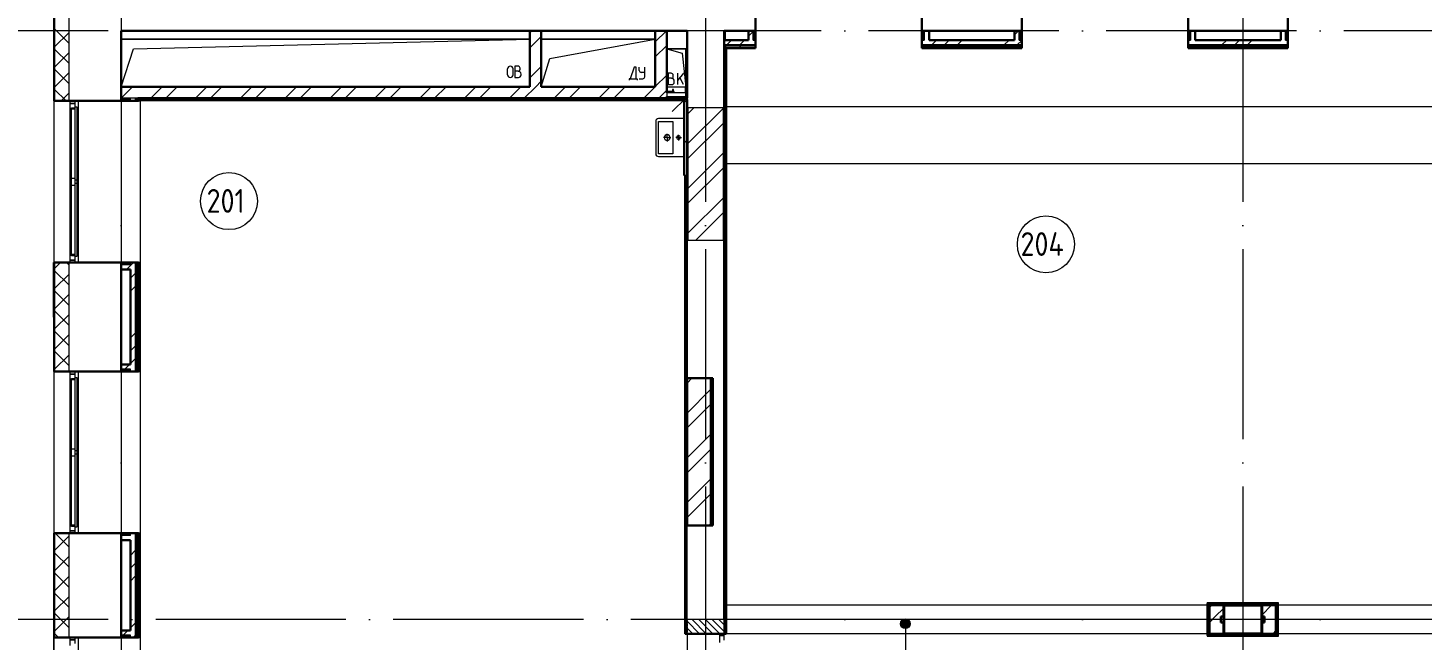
# Model space of a CAD drawing. Header units: millimetres. Extents: x -1073752 to 1436911, y -1379358 to 94781.
# Drawn here: x -924028 to -909360, y -1017973 to -1011525 of the extents above; entities that cross this region are included whole.
import ezdxf

# ---------------------------------------------------------------- set-up
doc = ezdxf.new("R2010")
doc.units = ezdxf.units.MM
for name, pattern in [('ADSK_Линия сетки', [25, 20, -2.5, 0, -2.5]), ('ADSK_Сверху', [450, 300, -150]), ('ADSK_Штриховая_ш2 п1_5', [4.5, 3, -1.5])]:
    doc.linetypes.add(name, pattern=pattern)
for name, color, linetype, lineweight in [('_ Окна', 7, 'Continuous', 9), ('Аннотация', 7, 'Continuous', 18), ('Двери', 252, 'Continuous', 9), ('Марки помещений', 7, 'Continuous', 20), ('Несущие колонны', 7, 'Continuous', 18), ('Оборудование', 7, 'Continuous', 18), ('Ограждение', 252, 'Continuous', 9), ('Окна', 7, 'Continuous', 9), ('Оси', 252, 'Continuous', 9), ('Перекрытие', 252, 'Continuous', 18), ('Стены внутренние', 7, 'Continuous', 18), ('Стены наружные', 7, 'Continuous', 18), ('Стены штриховка', 7, 'Continuous', 9), ('Узлы', 7, 'Continuous', 18)]:
    doc.layers.add(name, color=color, linetype=linetype, lineweight=lineweight)
doc.layers.add('Линии', color=7, linetype='Continuous', lineweight=9, true_color=0x00a600)
doc.styles.add('GOST Common_2', font='', dxfattribs={"width": 0.9, "height": 250})
doc.styles.get('GOST Common_2').set_extended_font_data('GOST type B')

# ---------------------------------------------------------------- blocks, each defined once
blk = doc.blocks.new('2 этаж')
at = {"layer": 'Аннотация', "lineweight": 9, "true_color": 0x636466}
h = blk.add_hatch(color=251, dxfattribs=at)
edge = h.paths.add_edge_path()
edge.add_arc((108927, -10083), 50, 0, 360)
at = {"layer": 'Двери', "lineweight": 18, "true_color": 0x636466}
h = blk.add_hatch(dxfattribs=at)
h.set_pattern_fill('FP_2', color=251, angle=-90, style=0, pattern_type=2)
h.set_pattern_definition([(315, (106826.006, -10814.253), (35.3553, 35.3553), [])])
h.paths.add_polyline_path([(106631, -11823), (106631, -11839), (107021, -11839), (107021, -11689), (106631, -11689)])
h.paths.add_polyline_path([(106631, -10189), (107021, -10189), (107021, -10039), (106631, -10039)])
at = {"color": 251, "lineweight": 18, "true_color": 0x636466}
for p, q in [((104976, -3929), (100676, -3929)), ((100808, -4029), (104976, -3929)), ((106296, -3929), (105096, -3929)), ((105186, -4133), (106296, -3929)), ((100676, -4429), (100808, -4029)), ((106416, -4029), (106580, -4074)), ((106616, -4029), (106416, -4029)), ((106580, -4074), (106616, -4429)), ((106616, -4429), (106616, -4029)), ((104743, -4303), (104743, -4241)), ((104800, -4303), (104800, -4241)), ((104850, -4212), (104820, -4212)), ((104820, -4212), (104820, -4332)), ((104874, -4245), (104874, -4235)), ((105096, -4429), (105186, -4133)), ((106074, -4224), (106031, -4344)), ((106094, -4224), (106074, -4224)), ((106094, -4344), (106094, -4224)), ((106128, -4258), (106128, -4224)), ((106185, -4324), (106185, -4224)), ((104854, -4265), (104820, -4265)), ((104820, -4332), (104857, -4332)), ((104884, -4305), (104884, -4295)), ((106021, -4344), (106021, -4359)), ((106031, -4344), (106021, -4344)), ((106031, -4344), (106094, -4344)), ((106094, -4344), (106104, -4344)), ((106104, -4344), (106104, -4359)), ((106128, -4344), (106165, -4344)), ((106185, -4278), (106148, -4278)), ((106462, -4287), (106432, -4287)), ((106432, -4287), (106432, -4407)), ((106466, -4340), (106432, -4340)), ((106486, -4320), (106486, -4310)), ((106496, -4380), (106496, -4370)), ((106592, -4287), (106532, -4358)), ((106532, -4407), (106532, -4287)), ((106592, -4407), (106556, -4330)), ((106432, -4407), (106469, -4407))]:
    blk.add_line(p, q, dxfattribs=at)
for centre, radius, start, end in [((104771, -4241), 28.7, 0, 180), ((104850, -4235), 23.3, 0, 90), ((104854, -4245), 20, 270, 0), ((104771, -4303), 28.7, 180, 0), ((104854, -4295), 30, 0, 90), ((104857, -4305), 26.7, 270, 0), ((106148, -4258), 20, 180, 270), ((106165, -4324), 20, 270, 0), ((106462, -4310), 23.3, 0, 90), ((106466, -4320), 20, 270, 0), ((106466, -4370), 30, 0, 90), ((106469, -4380), 26.7, 270, 0)]:
    blk.add_arc(centre, radius, start, end, dxfattribs=at)
at = {"layer": '_ Окна', "color": 251, "true_color": 0x636466}
for p, q in [((100136, -4579), (100136, -4604)), ((100136, -4604), (100194, -4604)), ((100194, -4604), (100194, -4579)), ((100194, -6254), (100136, -6254)), ((100136, -6254), (100136, -6279)), ((100194, -6279), (100194, -6254)), ((100136, -7429), (100136, -7454)), ((100136, -7454), (100194, -7454)), ((100194, -7454), (100194, -7429)), ((100194, -9104), (100136, -9104)), ((100136, -9104), (100136, -9129)), ((100194, -9129), (100194, -9104)), ((100136, -10229), (100136, -10254)), ((100136, -10254), (100194, -10254)), ((100194, -10254), (100194, -10229))]:
    blk.add_line(p, q, dxfattribs=at)
at = {"layer": '_ Окна', "color": 251, "lineweight": 18, "true_color": 0x636466}
for p, q in [((100194, -4604), (100136, -4604)), ((100136, -4604), (100136, -4664)), ((100136, -4664), (100153, -4668)), ((100153, -4650), (100194, -4650)), ((100153, -4662), (100153, -4650)), ((100194, -4642), (100194, -4604)), ((100153, -6190), (100136, -6195)), ((100136, -6195), (100136, -6254)), ((100136, -6254), (100194, -6254)), ((100153, -6208), (100153, -6196)), ((100194, -6208), (100153, -6208)), ((100194, -6254), (100194, -6216)), ((100194, -7454), (100136, -7454)), ((100136, -7454), (100136, -7514)), ((100194, -7492), (100194, -7454)), ((100136, -7514), (100153, -7518)), ((100153, -7500), (100194, -7500)), ((100153, -7512), (100153, -7500)), ((100153, -9040), (100136, -9045)), ((100136, -9045), (100136, -9104)), ((100153, -9058), (100153, -9046)), ((100194, -9058), (100153, -9058)), ((100194, -9104), (100194, -9066)), ((100136, -9104), (100194, -9104)), ((100194, -10254), (100136, -10254)), ((100136, -10254), (100136, -10314)), ((100194, -10292), (100194, -10254))]:
    blk.add_line(p, q, dxfattribs=at)
at = {"layer": 'Аннотация', "color": 251, "lineweight": 9, "true_color": 0x636466}
blk.add_line((108927, -10083), (108927, -10869), dxfattribs=at)
blk.add_circle((108927, -10083), 50, dxfattribs=at)
at = {"layer": 'Двери', "color": 251, "linetype": 'ADSK_Штриховая_ш2 п1_5', "true_color": 0x636466}
for p, q in [((106631, -10039), (106631, -10189)), ((107021, -10189), (107021, -10039)), ((106631, -10189), (107021, -10189))]:
    blk.add_line(p, q, dxfattribs=at)
at = {"layer": 'Двери', "color": 251, "true_color": 0x636466}
for p, q in [((107021, -10189), (106971, -10189)), ((106971, -10189), (106971, -10209)), ((106971, -10209), (107021, -10209)), ((107021, -10209), (106971, -10209)), ((106971, -10209), (106971, -10281)), ((107021, -10209), (107021, -10189)), ((107021, -10258), (107021, -10209))]:
    blk.add_line(p, q, dxfattribs=at)
at = {"layer": 'Линии', "color": 251, "linetype": 'ADSK_Сверху', "ltscale": 100, "true_color": 0x636466}
for p, q in [((117881, -9889), (107016, -9889)), ((117881, -10189), (107016, -10189))]:
    blk.add_line(p, q, dxfattribs=at)
at = {"layer": 'Марки помещений', "color": 251, "true_color": 0x636466}
for centre in [(101811, -5633), (110406, -6088)]:
    blk.add_circle(centre, 300, dxfattribs=at)
at = {"layer": 'Несущие колонны', "color": 251, "lineweight": 40, "true_color": 0x636466}
for p, q in [((112276, -10189), (112276, -9889)), ((112276, -9889), (112676, -9889)), ((112676, -9889), (112276, -9889)), ((112276, -9889), (112276, -10189)), ((112676, -9889), (112676, -10189)), ((112676, -10189), (112676, -9889)), ((112676, -10189), (112276, -10189)), ((112276, -10189), (112676, -10189))]:
    blk.add_line(p, q, dxfattribs=at)
at = {"layer": 'Оборудование', "color": 251, "true_color": 0x636466}
for p, q in [((106416, -4494), (106416, -4531)), ((106616, -4494), (106416, -4494)), ((106417, -4532), (106615, -4532)), ((106423, -4532), (106423, -4541)), ((106424, -4542), (106608, -4542)), ((106432, -4479), (106432, -4484)), ((106478, -4479), (106432, -4479)), ((106432, -4484), (106478, -4484)), ((106435, -4544), (106435, -4549)), ((106444, -4543), (106444, -4541)), ((106444, -4543), (106444, -4541)), ((106473, -4478), (106473, -4494)), ((106492, -4478), (106473, -4478)), ((106476, -4476), (106474, -4478)), ((106476, -4459), (106476, -4476)), ((106489, -4459), (106476, -4459)), ((106489, -4476), (106476, -4476)), ((106496, -4479), (106487, -4479)), ((106487, -4484), (106496, -4484)), ((106489, -4476), (106489, -4459)), ((106491, -4478), (106489, -4476)), ((106492, -4494), (106492, -4478)), ((106496, -4484), (106496, -4479)), ((106588, -4541), (106588, -4543)), ((106588, -4543), (106588, -4541)), ((106597, -4549), (106597, -4544)), ((106609, -4541), (106609, -4532)), ((106616, -4531), (106616, -4494)), ((106435, -4549), (106597, -4549)), ((106444, -4549), (106444, -4551)), ((106444, -4551), (106448, -4551)), ((106509, -4551), (106448, -4551)), ((106616, -4549), (106475, -4691)), ((106509, -4551), (106513, -4551)), ((106513, -4551), (106513, -4549))]:
    blk.add_line(p, q, dxfattribs=at)
for points, knots in [([(106416, -4531), (106416, -4531), (106416, -4531), (106416, -4531), (106416, -4531), (106416, -4531), (106417, -4531), (106417, -4532), (106417, -4532), (106417, -4532)], [0, 0, 0, 0, 0.166667, 0.333333, 0.458333, 0.583333, 0.708333, 0.833333, 1, 1, 1, 1]), ([(106423, -4541), (106423, -4541), (106423, -4542), (106423, -4542), (106423, -4542), (106423, -4542), (106423, -4542), (106424, -4542), (106424, -4542), (106424, -4542), (106424, -4542)], [0, 0, 0, 0, 0.166667, 0.333333, 0.458333, 0.583333, 0.666667, 0.75, 0.833333, 1, 1, 1, 1]), ([(106433, -4542), (106434, -4542), (106434, -4542), (106434, -4542), (106434, -4542), (106434, -4543), (106435, -4543), (106435, -4543), (106435, -4543), (106435, -4543), (106435, -4543), (106435, -4544), (106435, -4544)], [0, 0, 0, 0, 0.166667, 0.25, 0.333333, 0.416667, 0.5, 0.583333, 0.666667, 0.75, 0.833333, 1, 1, 1, 1]), ([(106597, -4544), (106597, -4544), (106597, -4543), (106597, -4543), (106597, -4543), (106597, -4543), (106597, -4543), (106598, -4543), (106598, -4542), (106598, -4542), (106598, -4542), (106598, -4542), (106599, -4542)], [-1, -1, -1, -1, -0.833333, -0.75, -0.666667, -0.583333, -0.5, -0.416667, -0.333333, -0.25, -0.166667, 0, 0, 0, 0]), ([(106608, -4542), (106608, -4542), (106608, -4542), (106608, -4542), (106609, -4542), (106609, -4542), (106609, -4542), (106609, -4542), (106609, -4542), (106609, -4541), (106609, -4541)], [-1, -1, -1, -1, -0.833333, -0.75, -0.666667, -0.583333, -0.458333, -0.333333, -0.166667, 0, 0, 0, 0]), ([(106615, -4532), (106615, -4532), (106615, -4532), (106615, -4531), (106616, -4531), (106616, -4531), (106616, -4531), (106616, -4531), (106616, -4531), (106616, -4531)], [-1, -1, -1, -1, -0.833333, -0.75, -0.583333, -0.458333, -0.333333, -0.166667, 0, 0, 0, 0])]:
    blk.add_open_spline(points, degree=3, knots=knots, dxfattribs=at)
at = {"layer": 'Ограждение', "color": 251, "true_color": 0x636466}
for p, q in [((107036, -3939), (107036, -3839)), ((100226, -4579), (100226, -6279)), ((100676, -4579), (100676, -6279)), ((100861, -4579), (100876, -4579)), ((100876, -4569), (100876, -12274)), ((100876, -4574), (106601, -4574)), ((100876, -4579), (100876, -6279)), ((114741, -4639), (107041, -4639)), ((114741, -5239), (107041, -5239)), ((107046, -10039), (107046, -5239)), ((106606, -5364), (106606, -10189)), ((100876, -6279), (100861, -6279)), ((100226, -7429), (100226, -9129)), ((100676, -7429), (100676, -9129)), ((100861, -7429), (100876, -7429)), ((100876, -7429), (100876, -9129)), ((100876, -9129), (100861, -9129)), ((112106, -9869), (112101, -9864)), ((112101, -9864), (112101, -10214)), ((112851, -9864), (112101, -9864)), ((112851, -9864), (112846, -9869)), ((112851, -10214), (112851, -9864)), ((107046, -10039), (107041, -10039)), ((107041, -10039), (107046, -10039)), ((107046, -10189), (107046, -10039)), ((100226, -10229), (100226, -11929)), ((100676, -10229), (100676, -11929)), ((100861, -10229), (100876, -10229)), ((100876, -10229), (100876, -11929)), ((106611, -10189), (106606, -10189)), ((107046, -10189), (107041, -10189)), ((112106, -10209), (112101, -10214)), ((112101, -10214), (112851, -10214)), ((112846, -10209), (112851, -10214))]:
    blk.add_line(p, q, dxfattribs=at)
at = {"layer": 'Окна', "color": 251, "true_color": 0x636466}
for p, q in [((100136, -4664), (100136, -6195)), ((100153, -5394), (100153, -4662)), ((100153, -4662), (100194, -4662)), ((100194, -5414), (100194, -4642)), ((100194, -4642), (100211, -4642)), ((100211, -4642), (100211, -5414)), ((100153, -5464), (100153, -5394)), ((100194, -5394), (100153, -5394)), ((100194, -5444), (100194, -5414)), ((100211, -5414), (100194, -5414)), ((100211, -5414), (100211, -5444)), ((100153, -6196), (100153, -5464)), ((100153, -5464), (100194, -5464)), ((100194, -6216), (100194, -5444)), ((100194, -5444), (100211, -5444)), ((100211, -5444), (100211, -6216)), ((100194, -6196), (100153, -6196)), ((100211, -6216), (100194, -6216)), ((100136, -7514), (100136, -9045)), ((100153, -8244), (100153, -7512)), ((100153, -7512), (100194, -7512)), ((100194, -8264), (100194, -7492)), ((100194, -7492), (100211, -7492)), ((100211, -7492), (100211, -8264)), ((100153, -8314), (100153, -8244)), ((100194, -8244), (100153, -8244)), ((100153, -9046), (100153, -8314)), ((100153, -8314), (100194, -8314)), ((100194, -8294), (100194, -8264)), ((100211, -8264), (100194, -8264)), ((100194, -9066), (100194, -8294)), ((100194, -8294), (100211, -8294)), ((100211, -8264), (100211, -8294)), ((100211, -8294), (100211, -9066)), ((100194, -9046), (100153, -9046)), ((100211, -9066), (100194, -9066))]:
    blk.add_line(p, q, dxfattribs=at)
at = {"layer": 'Оси', "color": 251, "linetype": 'ADSK_Линия сетки', "ltscale": 100, "true_color": 0x636466}
for p, q in [((100676, -1139), (100676, -32265)), ((106826, -1139), (106826, -32265)), ((112476, -1139), (112476, -32265)), ((170543, -3839), (93566, -3839)), ((170543, -10039), (93566, -10039))]:
    blk.add_line(p, q, dxfattribs=at)
at = {"layer": 'Перекрытие', "color": 251, "ltscale": 100, "true_color": 0x636466}
for p, q in [((100676, -3929), (104976, -3929)), ((105096, -3929), (106296, -3929)), ((106416, -4029), (106616, -4029)), ((106616, -4029), (106616, -4429)), ((112101, -10039), (107046, -10039)), ((114731, -10039), (112851, -10039))]:
    blk.add_line(p, q, dxfattribs=at)
at = {"layer": 'Стены внутренние', "color": 251, "lineweight": 30, "true_color": 0x636466}
for p, q in [((99974, -3137), (99974, -4579)), ((107351, -3839), (107351, -3289)), ((109101, -3289), (109101, -3839)), ((110151, -3839), (110151, -3289)), ((111901, -3289), (111901, -3839)), ((112951, -3839), (112951, -3289)), ((100676, -4429), (100676, -3839)), ((100676, -3839), (104976, -3839)), ((105096, -3839), (106296, -3839)), ((106416, -3839), (106631, -3839)), ((106631, -3839), (106631, -4429)), ((107021, -3839), (107276, -3839)), ((107021, -3939), (107021, -3839)), ((109176, -3839), (110076, -3839)), ((111976, -3839), (112876, -3839)), ((99974, -4579), (100676, -4579)), ((106631, -4649), (106636, -4649)), ((107016, -4649), (107021, -4649)), ((106636, -6049), (106631, -6049)), ((107021, -6049), (107016, -6049)), ((100676, -6279), (99974, -6279)), ((99974, -6279), (99974, -7429)), ((100676, -7354), (100676, -6354)), ((99974, -7429), (100676, -7429)), ((106631, -7499), (106901, -7499)), ((106901, -7499), (106901, -9049)), ((106901, -9049), (106631, -9049)), ((100676, -9129), (99974, -9129)), ((99974, -9129), (99974, -10229)), ((100676, -10154), (100676, -9204)), ((99974, -10229), (100676, -10229)), ((106631, -10189), (107021, -10189))]:
    blk.add_line(p, q, dxfattribs=at)
at = {"layer": 'Стены внутренние', "color": 251, "true_color": 0x636466}
for p, q in [((100126, -3289), (100126, -4579)), ((99974, -6279), (99974, -4579)), ((106631, -4549), (106631, -4564)), ((106636, -4649), (107016, -4649)), ((106631, -6049), (106631, -7499)), ((107016, -6049), (106636, -6049)), ((100126, -6279), (100126, -7429)), ((99974, -9129), (99974, -7429)), ((100126, -9129), (100126, -10229)), ((107021, -10189), (107021, -10039)), ((99974, -11929), (99974, -10229)), ((106631, -10189), (106631, -10669))]:
    blk.add_line(p, q, dxfattribs=at)
at = {"layer": 'Стены внутренние', "color": 251, "linetype": 'Continuous', "lineweight": 9, "true_color": 0x636466}
for p, q in [((100126, -3970), (99976, -3820)), ((99976, -4009), (100126, -3860)), ((99976, -3988), (99976, -3988)), ((100126, -4182), (99976, -4033)), ((99976, -4222), (100126, -4072)), ((99976, -4191), (99976, -4191)), ((100126, -4394), (99976, -4245)), ((99977, -4434), (100126, -4284)), ((99976, -4496), (99976, -4496)), ((100099, -4579), (99977, -4457)), ((100045, -4577), (100126, -4496)), ((99976, -4563), (99974, -4560)), ((99985, -4579), (99984, -4577)), ((99976, -6343), (100038, -6281)), ((100126, -6304), (100102, -6279)), ((100126, -6516), (99976, -6366)), ((99976, -6555), (100126, -6405)), ((99976, -6426), (99976, -6426)), ((100126, -6728), (99976, -6578)), ((99976, -6767), (100126, -6618)), ((99976, -6731), (99976, -6731)), ((100126, -6940), (99976, -6790)), ((99976, -6979), (100126, -6830)), ((100126, -7152), (99976, -7002)), ((99976, -7191), (100126, -7042)), ((100126, -7364), (99976, -7215)), ((99977, -7403), (100126, -7254)), ((99976, -7340), (99976, -7340)), ((99977, -7427), (99977, -7427)), ((99976, -9313), (100126, -9163)), ((100126, -9273), (99984, -9131)), ((100126, -9486), (99976, -9336)), ((99976, -9525), (100126, -9375)), ((100126, -9698), (99976, -9548)), ((99976, -9576), (99976, -9576)), ((99976, -9737), (100126, -9587)), ((100126, -9910), (99976, -9760)), ((99976, -9779), (99976, -9779)), ((99976, -9949), (100126, -9800)), ((100126, -10122), (99976, -9972)), ((99976, -10084), (99976, -10084)), ((99977, -10161), (100126, -10012)), ((100019, -10227), (99977, -10185)), ((100121, -10229), (100126, -10224))]:
    blk.add_line(p, q, dxfattribs=at)
at = {"layer": 'Стены наружные', "color": 251, "linetype": 'Continuous', "lineweight": 9, "true_color": 0x636466}
for p, q in [((104976, -3862), (104999, -3839)), ((104976, -4019), (105096, -3899)), ((106296, -3957), (106413, -3839)), ((107049, -3989), (107099, -3939)), ((107184, -3989), (107234, -3939)), ((107276, -3897), (107326, -3847)), ((107326, -3872), (107339, -3860)), ((107339, -3860), (107351, -3847)), ((109204, -3989), (109254, -3939)), ((109339, -3989), (109389, -3939)), ((109474, -3989), (109524, -3939)), ((109968, -3989), (110018, -3939)), ((110076, -3881), (110118, -3839)), ((110103, -3989), (110151, -3941)), ((111926, -3939), (111926, -3939)), ((112258, -3989), (112308, -3939)), ((112392, -3989), (112442, -3939)), ((112527, -3989), (112577, -3939)), ((106296, -4114), (106416, -3994)), ((107036, -4021), (107038, -4019)), ((107036, -4092), (107041, -4087)), ((107103, -4024), (107108, -4019)), ((107174, -4024), (107179, -4019)), ((107179, -4019), (107184, -4014)), ((107184, -4014), (107197, -4002)), ((107197, -4002), (107209, -3989)), ((107245, -4024), (107250, -4019)), ((107315, -4024), (107320, -4019)), ((109101, -4006), (109106, -4002)), ((109106, -4002), (109118, -3989)), ((109154, -4024), (109159, -4019)), ((109225, -4024), (109230, -4019)), ((109295, -4024), (109300, -4019)), ((109300, -4019), (109305, -4014)), ((109305, -4014), (109318, -4002)), ((109318, -4002), (109330, -3989)), ((109366, -4024), (109371, -4019)), ((109437, -4024), (109442, -4019)), ((109508, -4024), (109513, -4019)), ((109518, -4014), (109530, -4002)), ((109530, -4002), (109543, -3989)), ((109578, -4024), (109583, -4019)), ((109649, -4024), (109654, -4019)), ((109720, -4024), (109725, -4019)), ((109725, -4019), (109730, -4014)), ((109730, -4014), (109742, -4002)), ((109742, -4002), (109755, -3989)), ((109790, -4024), (109795, -4019)), ((109861, -4024), (109866, -4019)), ((109932, -4024), (109937, -4019)), ((109942, -4014), (109954, -4002)), ((109954, -4002), (109967, -3989)), ((110002, -4024), (110007, -4019)), ((110073, -4024), (110078, -4019)), ((110144, -4024), (110149, -4019)), ((110149, -4019), (110151, -4017)), ((111912, -4024), (111917, -4019)), ((111982, -4024), (111987, -4019)), ((112053, -4024), (112058, -4019)), ((112063, -4014), (112076, -4002)), ((112076, -4002), (112088, -3989)), ((112124, -4024), (112129, -4019)), ((112195, -4024), (112200, -4019)), ((112265, -4024), (112270, -4019)), ((112270, -4019), (112275, -4014)), ((112275, -4014), (112288, -4002)), ((112288, -4002), (112300, -3989)), ((112336, -4024), (112341, -4019)), ((112407, -4024), (112412, -4019)), ((112477, -4024), (112482, -4019)), ((112487, -4014), (112500, -4002)), ((112500, -4002), (112512, -3989)), ((112548, -4024), (112553, -4019)), ((112619, -4024), (112624, -4019)), ((112689, -4024), (112694, -4019)), ((112694, -4019), (112699, -4014)), ((112699, -4014), (112712, -4002)), ((112712, -4002), (112724, -3989)), ((112760, -4024), (112765, -4019)), ((112831, -4024), (112836, -4019)), ((112902, -4024), (112907, -4019)), ((112912, -4014), (112924, -4002)), ((112924, -4002), (112937, -3989)), ((104976, -4334), (105096, -4214)), ((107036, -4162), (107041, -4157)), ((107036, -4233), (107041, -4228)), ((105038, -4429), (105096, -4371)), ((106296, -4428), (106416, -4308)), ((107036, -4304), (107041, -4299)), ((107036, -4374), (107041, -4369)), ((100676, -4548), (100795, -4429)), ((100989, -4549), (101109, -4429)), ((101146, -4549), (101266, -4429)), ((101460, -4549), (101580, -4429)), ((101617, -4549), (101737, -4429)), ((101932, -4549), (102052, -4429)), ((102089, -4549), (102209, -4429)), ((102403, -4549), (102523, -4429)), ((102560, -4549), (102680, -4429)), ((102875, -4549), (102995, -4429)), ((103032, -4549), (103152, -4429)), ((103346, -4549), (103466, -4429)), ((103503, -4549), (103623, -4429)), ((103818, -4549), (103938, -4429)), ((103975, -4549), (104095, -4429)), ((104289, -4549), (104409, -4429)), ((104446, -4549), (104566, -4429)), ((104761, -4549), (104881, -4429)), ((104918, -4549), (105038, -4429)), ((105232, -4549), (105352, -4429)), ((105389, -4549), (105509, -4429)), ((105703, -4549), (105823, -4429)), ((105861, -4549), (105981, -4429)), ((106175, -4549), (106295, -4429)), ((106332, -4549), (106416, -4465)), ((107036, -4445), (107041, -4440)), ((107036, -4516), (107041, -4511)), ((100679, -4579), (100692, -4567)), ((100692, -4567), (100704, -4554)), ((100901, -4569), (100906, -4564)), ((100972, -4569), (100977, -4564)), ((101043, -4569), (101048, -4564)), ((101114, -4569), (101119, -4564)), ((101119, -4564), (101134, -4549)), ((101184, -4569), (101189, -4564)), ((101255, -4569), (101260, -4564)), ((101326, -4569), (101331, -4564)), ((101396, -4569), (101401, -4564)), ((101467, -4569), (101472, -4564)), ((101538, -4569), (101543, -4564)), ((101543, -4564), (101558, -4549)), ((101609, -4569), (101614, -4564)), ((101679, -4569), (101684, -4564)), ((101750, -4569), (101755, -4564)), ((101821, -4569), (101826, -4564)), ((101891, -4569), (101896, -4564)), ((101962, -4569), (101967, -4564)), ((101967, -4564), (101982, -4549)), ((102033, -4569), (102038, -4564)), ((102104, -4569), (102109, -4564)), ((102174, -4569), (102179, -4564)), ((102245, -4569), (102250, -4564)), ((102316, -4569), (102321, -4564)), ((102386, -4569), (102391, -4564)), ((102391, -4564), (102406, -4549)), ((102457, -4569), (102462, -4564)), ((102528, -4569), (102533, -4564)), ((102599, -4569), (102604, -4564)), ((102669, -4569), (102674, -4564)), ((102740, -4569), (102745, -4564)), ((102811, -4569), (102816, -4564)), ((102816, -4564), (102831, -4549)), ((102881, -4569), (102886, -4564)), ((102952, -4569), (102957, -4564)), ((103023, -4569), (103028, -4564)), ((103094, -4569), (103099, -4564)), ((103164, -4569), (103169, -4564)), ((103235, -4569), (103240, -4564)), ((103240, -4564), (103255, -4549)), ((103306, -4569), (103311, -4564)), ((103376, -4569), (103381, -4564)), ((103447, -4569), (103452, -4564)), ((103518, -4569), (103523, -4564)), ((103588, -4569), (103593, -4564)), ((103659, -4569), (103664, -4564)), ((103664, -4564), (103679, -4549)), ((103730, -4569), (103735, -4564)), ((103801, -4569), (103806, -4564)), ((103871, -4569), (103876, -4564)), ((103942, -4569), (103947, -4564)), ((104013, -4569), (104018, -4564)), ((104083, -4569), (104088, -4564)), ((104088, -4564), (104103, -4549)), ((104154, -4569), (104159, -4564)), ((104225, -4569), (104230, -4564)), ((104296, -4569), (104301, -4564)), ((104366, -4569), (104371, -4564)), ((104437, -4569), (104442, -4564)), ((104508, -4569), (104513, -4564)), ((104513, -4564), (104528, -4549)), ((104578, -4569), (104583, -4564)), ((104649, -4569), (104654, -4564)), ((104720, -4569), (104725, -4564)), ((104791, -4569), (104796, -4564)), ((104861, -4569), (104866, -4564)), ((104932, -4569), (104937, -4564)), ((104937, -4564), (104952, -4549)), ((105003, -4569), (105008, -4564)), ((105073, -4569), (105078, -4564)), ((105144, -4569), (105149, -4564)), ((105215, -4569), (105220, -4564)), ((105286, -4569), (105291, -4564)), ((105356, -4569), (105361, -4564)), ((105361, -4564), (105376, -4549)), ((105427, -4569), (105432, -4564)), ((105498, -4569), (105503, -4564)), ((105568, -4569), (105573, -4564)), ((105639, -4569), (105644, -4564)), ((105710, -4569), (105715, -4564)), ((105781, -4569), (105786, -4564)), ((105786, -4564), (105801, -4549)), ((105851, -4569), (105856, -4564)), ((105922, -4569), (105927, -4564)), ((105993, -4569), (105998, -4564)), ((106063, -4569), (106068, -4564)), ((106134, -4569), (106139, -4564)), ((106205, -4569), (106210, -4564)), ((106210, -4564), (106225, -4549)), ((106275, -4569), (106280, -4564)), ((106346, -4569), (106351, -4564)), ((106417, -4569), (106422, -4564)), ((106488, -4569), (106493, -4564)), ((106558, -4569), (106563, -4564)), ((106601, -4597), (106631, -4567)), ((106636, -4717), (106704, -4649)), ((106636, -5031), (107016, -4651)), ((107036, -4587), (107041, -4582)), ((107036, -4657), (107041, -4652)), ((106636, -5188), (107016, -4808)), ((107036, -4728), (107041, -4723)), ((107036, -4799), (107041, -4794)), ((107036, -4869), (107041, -4864)), ((107036, -4940), (107041, -4935)), ((106601, -5022), (106631, -4992)), ((106636, -5503), (107016, -5123)), ((107036, -5011), (107041, -5006)), ((107036, -5082), (107041, -5077)), ((106636, -5660), (107016, -5280)), ((107036, -5152), (107041, -5147)), ((107036, -5223), (107041, -5218)), ((106611, -5365), (106612, -5364)), ((106616, -5431), (106631, -5416)), ((107036, -5294), (107041, -5289)), ((107036, -5364), (107041, -5359)), ((106611, -5436), (106616, -5431)), ((106611, -5507), (106616, -5502)), ((106611, -5577), (106616, -5572)), ((107036, -5435), (107041, -5430)), ((107036, -5506), (107041, -5501)), ((107036, -5577), (107041, -5572)), ((106611, -5648), (106616, -5643)), ((106611, -5719), (106616, -5714)), ((106636, -5974), (107016, -5594)), ((107036, -5647), (107041, -5642)), ((107036, -5718), (107041, -5713)), ((106611, -5789), (106616, -5784)), ((106611, -5860), (106616, -5855)), ((106616, -5855), (106631, -5840)), ((106718, -6049), (107016, -5751)), ((107036, -5789), (107041, -5784)), ((107036, -5859), (107041, -5854)), ((106611, -5931), (106616, -5926)), ((106611, -6002), (106616, -5997)), ((107036, -5930), (107041, -5925)), ((107036, -6001), (107041, -5996)), ((106611, -6072), (106616, -6067)), ((106611, -6143), (106616, -6138)), ((107036, -6071), (107041, -6066)), ((107036, -6142), (107041, -6137)), ((100676, -6280), (100676, -6279)), ((100776, -6311), (100808, -6279)), ((100856, -6312), (100861, -6307)), ((106611, -6214), (106616, -6209)), ((106611, -6284), (106616, -6279)), ((106616, -6279), (106631, -6264)), ((107036, -6213), (107041, -6208)), ((107036, -6284), (107041, -6279)), ((100733, -6354), (100776, -6311)), ((100776, -6446), (100826, -6396)), ((100826, -6342), (100839, -6329)), ((100839, -6329), (100851, -6317)), ((100856, -6382), (100861, -6377)), ((100856, -6453), (100861, -6448)), ((106611, -6355), (106616, -6350)), ((106611, -6426), (106616, -6421)), ((107036, -6354), (107041, -6349)), ((107036, -6425), (107041, -6420)), ((100776, -6581), (100826, -6531)), ((100826, -6554), (100839, -6541)), ((100839, -6541), (100851, -6529)), ((100851, -6529), (100856, -6524)), ((100856, -6524), (100861, -6519)), ((100856, -6595), (100861, -6590)), ((106611, -6496), (106616, -6491)), ((106611, -6567), (106616, -6562)), ((107036, -6496), (107041, -6491)), ((107036, -6566), (107041, -6561)), ((100839, -6754), (100851, -6741)), ((100856, -6665), (100861, -6660)), ((100856, -6736), (100861, -6731)), ((106611, -6638), (106616, -6633)), ((106611, -6709), (106616, -6704)), ((106616, -6704), (106631, -6689)), ((107036, -6637), (107041, -6632)), ((107036, -6708), (107041, -6703)), ((100826, -6766), (100839, -6754)), ((100856, -6807), (100861, -6802)), ((100856, -6877), (100861, -6872)), ((106611, -6779), (106616, -6774)), ((106611, -6850), (106616, -6845)), ((107036, -6779), (107041, -6774)), ((107036, -6849), (107041, -6844)), ((100776, -7074), (100826, -7024)), ((100826, -6978), (100839, -6966)), ((100839, -6966), (100851, -6953)), ((100851, -6953), (100856, -6948)), ((100856, -6948), (100861, -6943)), ((100856, -7019), (100861, -7014)), ((106611, -6921), (106616, -6916)), ((106611, -6991), (106616, -6986)), ((107036, -6920), (107041, -6915)), ((107036, -6991), (107041, -6986)), ((100776, -7209), (100826, -7159)), ((100826, -7190), (100839, -7178)), ((100839, -7178), (100851, -7165)), ((100856, -7090), (100861, -7085)), ((100856, -7160), (100861, -7155)), ((106611, -7062), (106616, -7057)), ((106611, -7133), (106616, -7128)), ((106616, -7128), (106631, -7113)), ((107036, -7061), (107041, -7056)), ((107036, -7132), (107041, -7127)), ((100776, -7344), (100826, -7294)), ((100856, -7231), (100861, -7226)), ((100856, -7302), (100861, -7297)), ((106611, -7204), (106616, -7199)), ((106611, -7274), (106616, -7269)), ((107036, -7203), (107041, -7198)), ((107036, -7274), (107041, -7269)), ((100716, -7404), (100766, -7354)), ((100826, -7402), (100839, -7390)), ((100839, -7390), (100851, -7377)), ((100851, -7377), (100856, -7372)), ((100856, -7372), (100861, -7367)), ((106611, -7345), (106616, -7340)), ((106611, -7416), (106616, -7411)), ((107036, -7344), (107041, -7339)), ((107036, -7415), (107041, -7410)), ((106611, -7486), (106616, -7481)), ((106611, -7557), (106616, -7552)), ((106611, -7628), (106616, -7623)), ((106616, -7552), (106631, -7537)), ((106631, -7551), (106682, -7499)), ((106631, -7865), (106881, -7615)), ((107036, -7486), (107041, -7481)), ((107036, -7556), (107041, -7551)), ((107036, -7627), (107041, -7622)), ((106611, -7699), (106616, -7694)), ((106611, -7769), (106616, -7764)), ((106631, -8022), (106881, -7772)), ((107036, -7698), (107041, -7693)), ((107036, -7769), (107041, -7764)), ((106611, -7840), (106616, -7835)), ((106611, -7911), (106616, -7906)), ((107036, -7839), (107041, -7834)), ((107036, -7910), (107041, -7905)), ((106611, -7981), (106616, -7976)), ((106611, -8052), (106616, -8047)), ((106616, -7976), (106631, -7961)), ((107036, -7981), (107041, -7976)), ((107036, -8051), (107041, -8046)), ((106611, -8123), (106616, -8118)), ((106611, -8194), (106616, -8189)), ((106631, -8336), (106881, -8086)), ((107036, -8122), (107041, -8117)), ((107036, -8193), (107041, -8188)), ((106611, -8264), (106616, -8259)), ((106611, -8335), (106616, -8330)), ((106631, -8494), (106881, -8244)), ((107036, -8264), (107041, -8259)), ((107036, -8334), (107041, -8329)), ((106611, -8406), (106616, -8401)), ((106611, -8476), (106616, -8471)), ((106616, -8401), (106631, -8386)), ((107036, -8405), (107041, -8400)), ((107036, -8476), (107041, -8471)), ((106611, -8547), (106616, -8542)), ((106611, -8618), (106616, -8613)), ((106631, -8808), (106881, -8558)), ((107036, -8546), (107041, -8541)), ((107036, -8617), (107041, -8612)), ((106611, -8689), (106616, -8684)), ((106611, -8759), (106616, -8754)), ((106631, -8965), (106881, -8715)), ((107036, -8688), (107041, -8683)), ((107036, -8758), (107041, -8753)), ((106611, -8830), (106616, -8825)), ((106611, -8901), (106616, -8896)), ((106616, -8825), (106631, -8810)), ((107036, -8829), (107041, -8824)), ((107036, -8900), (107041, -8895)), ((106611, -8971), (106616, -8966)), ((106611, -9042), (106616, -9037)), ((106861, -9049), (106881, -9029)), ((107036, -8971), (107041, -8966)), ((107036, -9041), (107041, -9036)), ((100771, -9154), (100776, -9150)), ((100856, -9140), (100861, -9135)), ((100856, -9211), (100861, -9206)), ((106611, -9113), (106616, -9108)), ((106611, -9183), (106616, -9178)), ((106616, -9249), (106631, -9234)), ((107036, -9112), (107041, -9107)), ((107036, -9183), (107041, -9178)), ((100776, -9364), (100826, -9314)), ((100826, -9312), (100839, -9299)), ((100839, -9299), (100851, -9287)), ((100856, -9282), (100861, -9277)), ((100856, -9352), (100861, -9347)), ((106611, -9254), (106616, -9249)), ((106611, -9325), (106616, -9320)), ((107036, -9253), (107041, -9248)), ((107036, -9324), (107041, -9319)), ((100776, -9499), (100826, -9449)), ((100826, -9524), (100839, -9511)), ((100839, -9511), (100851, -9499)), ((100851, -9499), (100856, -9494)), ((100856, -9423), (100861, -9418)), ((100856, -9494), (100861, -9489)), ((106611, -9396), (106616, -9391)), ((106611, -9466), (106616, -9461)), ((106611, -9537), (106616, -9532)), ((107036, -9395), (107041, -9390)), ((107036, -9466), (107041, -9461)), ((107036, -9536), (107041, -9531)), ((100776, -9634), (100826, -9584)), ((100856, -9564), (100861, -9559)), ((100856, -9635), (100861, -9630)), ((106611, -9608), (106616, -9603)), ((106611, -9678), (106616, -9673)), ((106616, -9673), (106631, -9658)), ((107036, -9607), (107041, -9602)), ((107036, -9678), (107041, -9673)), ((100826, -9736), (100839, -9723)), ((100839, -9723), (100851, -9711)), ((100856, -9706), (100861, -9701)), ((100856, -9777), (100861, -9772)), ((106611, -9749), (106616, -9744)), ((106611, -9820), (106616, -9815)), ((107036, -9748), (107041, -9743)), ((107036, -9819), (107041, -9814)), ((100826, -9948), (100839, -9936)), ((100839, -9936), (100851, -9923)), ((100851, -9923), (100856, -9918)), ((100856, -9847), (100861, -9842)), ((100856, -9918), (100861, -9913)), ((106611, -9891), (106616, -9886)), ((106611, -9961), (106616, -9956)), ((107036, -9890), (107041, -9885)), ((107036, -9961), (107041, -9956)), ((112106, -9911), (112111, -9906)), ((112126, -9913), (112150, -9889)), ((112143, -9874), (112148, -9869)), ((112187, -10009), (112276, -9920)), ((112213, -9874), (112218, -9869)), ((112284, -9874), (112289, -9869)), ((112340, -9889), (112355, -9874)), ((112355, -9874), (112360, -9869)), ((112426, -9874), (112431, -9869)), ((112496, -9874), (112501, -9869)), ((112567, -9874), (112572, -9869)), ((112638, -9874), (112643, -9869)), ((112676, -9992), (112779, -9889)), ((112708, -9874), (112713, -9869)), ((112764, -9889), (112779, -9874)), ((112779, -9874), (112784, -9869)), ((112841, -9883), (112846, -9878)), ((112841, -9954), (112846, -9949)), ((100776, -10128), (100826, -10078)), ((100856, -9989), (100861, -9984)), ((100856, -10059), (100861, -10054)), ((106611, -10032), (106616, -10027)), ((106611, -10103), (106616, -10098)), ((106616, -10098), (106631, -10083)), ((107021, -10117), (107036, -10102)), ((107036, -10031), (107041, -10026)), ((107036, -10102), (107041, -10097)), ((112106, -9982), (112111, -9977)), ((112106, -10052), (112111, -10047)), ((112106, -10123), (112111, -10118)), ((112111, -10118), (112126, -10103)), ((112126, -10070), (112187, -10009)), ((112841, -10025), (112846, -10020)), ((112841, -10095), (112846, -10090)), ((100699, -10204), (100749, -10154)), ((100757, -10229), (100769, -10217)), ((100769, -10217), (100776, -10210)), ((100809, -10229), (100826, -10212)), ((100826, -10160), (100839, -10148)), ((100839, -10148), (100851, -10135)), ((100856, -10130), (100861, -10125)), ((100856, -10201), (100861, -10196)), ((106611, -10173), (106616, -10168)), ((107036, -10173), (107041, -10168)), ((112106, -10194), (112111, -10189)), ((112161, -10209), (112166, -10204)), ((112232, -10209), (112237, -10204)), ((112303, -10209), (112308, -10204)), ((112373, -10209), (112378, -10204)), ((112444, -10209), (112449, -10204)), ((112449, -10204), (112464, -10189)), ((112515, -10209), (112520, -10204)), ((112586, -10209), (112591, -10204)), ((112656, -10209), (112661, -10204)), ((112727, -10209), (112732, -10204)), ((112793, -10189), (112826, -10156)), ((112798, -10209), (112803, -10204)), ((112841, -10166), (112846, -10161))]:
    blk.add_line(p, q, dxfattribs=at)
at = {"layer": 'Стены наружные', "color": 251, "lineweight": 30, "true_color": 0x636466}
for p, q in [((104976, -3839), (104976, -4429)), ((105096, -3839), (104976, -3839)), ((105096, -4429), (105096, -3839)), ((106296, -3839), (106296, -4429)), ((106416, -3839), (106296, -3839)), ((106416, -4494), (106416, -3839)), ((107021, -3939), (107021, -10039)), ((107276, -3939), (107021, -3939)), ((107276, -3839), (107276, -3939)), ((107351, -3839), (107276, -3839)), ((107351, -4024), (107351, -3839)), ((109101, -3839), (109101, -4024)), ((109176, -3839), (109101, -3839)), ((109176, -3939), (109176, -3839)), ((110076, -3939), (109176, -3939)), ((110076, -3839), (110076, -3939)), ((110151, -3839), (110076, -3839)), ((110151, -4024), (110151, -3839)), ((111901, -3839), (111901, -4024)), ((111976, -3839), (111901, -3839)), ((111976, -3939), (111976, -3839)), ((112876, -3939), (111976, -3939)), ((112876, -3839), (112876, -3939)), ((112951, -3839), (112876, -3839)), ((112951, -4024), (112951, -3839)), ((107036, -4019), (107041, -4019)), ((107036, -10039), (107036, -4019)), ((107041, -10189), (107041, -4024)), ((107041, -4024), (107351, -4024)), ((109101, -4024), (110151, -4024)), ((111901, -4024), (112951, -4024)), ((104976, -4429), (100676, -4429)), ((100676, -4429), (100676, -4579)), ((106296, -4429), (105096, -4429)), ((106416, -4549), (106416, -4531)), ((106631, -4429), (106616, -4429)), ((106616, -4429), (106616, -4494)), ((106616, -4531), (106616, -4549)), ((106631, -4549), (106631, -4429)), ((100676, -4579), (100861, -4579)), ((106435, -4549), (100851, -4549)), ((100851, -4549), (100851, -4564)), ((100856, -4564), (100861, -4564)), ((100861, -4579), (100861, -4569)), ((100861, -4569), (106601, -4569)), ((106631, -4549), (106597, -4549)), ((106601, -4569), (106601, -5364)), ((106631, -6049), (106631, -4564)), ((106636, -4649), (106636, -6049)), ((107016, -6049), (107016, -4649)), ((106601, -5364), (106611, -5364)), ((106611, -5364), (106611, -10189)), ((99969, -6279), (99969, -6854)), ((99974, -6279), (99969, -6279)), ((100861, -6279), (100676, -6279)), ((100676, -6279), (100676, -6354)), ((100861, -7429), (100861, -6279)), ((100676, -6354), (100776, -6354)), ((100776, -6354), (100776, -7354)), ((99969, -6854), (99974, -6854)), ((100776, -7354), (100676, -7354)), ((100676, -7354), (100676, -7429)), ((100676, -7429), (100861, -7429)), ((106631, -7499), (106631, -9049)), ((106881, -9049), (106881, -7499)), ((100861, -9129), (100676, -9129)), ((100676, -9129), (100676, -9204)), ((100676, -9204), (100776, -9204)), ((100776, -9204), (100776, -10154)), ((100861, -10229), (100861, -9129)), ((112846, -9869), (112106, -9869)), ((112106, -9869), (112106, -10209)), ((112841, -9874), (112111, -9874)), ((112111, -9874), (112111, -10204)), ((112126, -9889), (112276, -9889)), ((112126, -10189), (112126, -9889)), ((112676, -9889), (112826, -9889)), ((112826, -10189), (112826, -9889)), ((112841, -10204), (112841, -9874)), ((112846, -10209), (112846, -9869)), ((112246, -10009), (112276, -10009)), ((112246, -10069), (112246, -10009)), ((112276, -10069), (112246, -10069)), ((112676, -10009), (112706, -10009)), ((112706, -10069), (112676, -10069)), ((112706, -10009), (112706, -10069)), ((100776, -10154), (100676, -10154)), ((100676, -10154), (100676, -10229)), ((100676, -10229), (100861, -10229)), ((106611, -10189), (106631, -10189)), ((107021, -10189), (107041, -10189)), ((112106, -10209), (112846, -10209)), ((112111, -10204), (112841, -10204)), ((112276, -10189), (112126, -10189)), ((112826, -10189), (112676, -10189))]:
    blk.add_line(p, q, dxfattribs=at)
at = {"layer": 'Стены наружные', "color": 251, "true_color": 0x636466}
for p, q in [((107029, -3839), (107029, -3854)), ((107036, -3854), (107029, -3854)), ((99969, -4579), (99969, -4029)), ((99974, -4029), (99969, -4029)), ((106416, -4429), (106616, -4429)), ((99969, -4579), (99974, -4579)), ((106631, -10189), (106631, -9049)), ((99969, -11929), (99969, -9129)), ((99969, -9129), (99974, -9129)), ((99974, -9679), (99969, -9679)), ((99974, -10229), (99969, -10229))]:
    blk.add_line(p, q, dxfattribs=at)
at = {"layer": 'Стены штриховка', "color": 251, "true_color": 0x636466}
for p, q in [((99976, -3137), (99976, -4577)), ((107326, -3939), (107326, -3839)), ((107326, -3939), (107351, -3939)), ((107339, -3939), (107339, -3839)), ((109101, -3939), (109126, -3939)), ((109114, -3839), (109114, -3939)), ((109126, -3839), (109126, -3939)), ((110126, -3939), (110126, -3839)), ((110126, -3939), (110151, -3939)), ((110139, -3939), (110139, -3839)), ((111901, -3939), (111926, -3939)), ((111914, -3839), (111914, -3939)), ((111926, -3839), (111926, -3939)), ((112926, -3939), (112926, -3839)), ((112926, -3939), (112951, -3939)), ((112939, -3939), (112939, -3839)), ((107351, -3989), (107021, -3989)), ((107351, -4002), (107021, -4002)), ((107021, -4014), (107351, -4014)), ((107036, -4019), (107021, -4019)), ((107041, -4019), (107351, -4019)), ((110151, -3989), (109101, -3989)), ((110151, -4002), (109101, -4002)), ((110151, -4014), (109101, -4014)), ((109101, -4019), (110151, -4019)), ((112951, -3989), (111901, -3989)), ((112951, -4002), (111901, -4002)), ((112951, -4014), (111901, -4014)), ((111901, -4019), (112951, -4019)), ((99976, -4577), (100050, -4577)), ((100050, -4579), (100050, -4577)), ((100851, -4549), (100676, -4549)), ((100776, -4554), (100676, -4554)), ((100776, -4567), (100676, -4567)), ((100776, -4579), (100776, -4554)), ((100826, -4549), (100826, -4579)), ((100839, -4549), (100839, -4579)), ((100851, -4564), (100851, -4579)), ((100856, -4579), (100856, -4564)), ((100861, -4564), (106631, -4564)), ((106601, -4569), (106601, -4564)), ((106631, -5364), (106611, -5364)), ((106616, -5364), (106616, -10189)), ((99976, -6281), (99976, -7427)), ((100050, -6281), (99976, -6281)), ((100050, -6281), (100050, -6279)), ((100776, -6292), (100676, -6292)), ((100776, -6304), (100676, -6304)), ((100776, -6304), (100776, -6279)), ((100826, -6279), (100826, -7429)), ((100839, -6279), (100839, -7429)), ((100851, -6279), (100851, -7429)), ((100856, -7429), (100856, -6279)), ((99976, -7427), (100050, -7427)), ((100050, -7429), (100050, -7427)), ((100776, -7404), (100676, -7404)), ((100776, -7417), (100676, -7417)), ((100776, -7429), (100776, -7404)), ((99976, -9131), (99976, -10227)), ((100050, -9131), (99976, -9131)), ((100050, -9131), (100050, -9129)), ((100776, -9142), (100676, -9142)), ((100776, -9154), (100676, -9154)), ((100776, -9154), (100776, -9129)), ((100826, -9129), (100826, -10229)), ((100839, -9129), (100839, -10229)), ((100851, -9129), (100851, -10229)), ((100856, -10229), (100856, -9129)), ((107036, -10039), (107021, -10039)), ((107036, -10189), (107036, -10039)), ((99976, -10227), (100050, -10227)), ((100050, -10229), (100050, -10227)), ((100776, -10204), (100676, -10204)), ((100776, -10217), (100676, -10217)), ((100776, -10229), (100776, -10204))]:
    blk.add_line(p, q, dxfattribs=at)
at = {"layer": 'Узлы', "color": 251, "lineweight": 9, "true_color": 0x636466}
for p, q in [((106301, -4794), (106301, -4964)), ((106601, -4764), (106331, -4764)), ((106301, -4964), (106301, -5134)), ((106421, -4964), (106381, -4964)), ((106421, -4964), (106421, -4924)), ((106421, -4964), (106421, -5004)), ((106421, -4964), (106461, -4964)), ((106541, -4964), (106511, -4964)), ((106541, -4964), (106541, -4934)), ((106541, -4964), (106541, -4994)), ((106541, -4964), (106571, -4964)), ((106331, -5164), (106601, -5164))]:
    blk.add_line(p, q, dxfattribs=at)
at = {"layer": 'Узлы', "color": 251, "true_color": 0x636466}
for p, q in [((106331, -5134), (106331, -4794)), ((106331, -4794), (106482, -4794)), ((106482, -4794), (106482, -5134)), ((106482, -5134), (106331, -5134))]:
    blk.add_line(p, q, dxfattribs=at)
for centre, start, end in [((106331, -4794), 90, 180), ((106331, -5134), 180, 270)]:
    blk.add_arc(centre, 30, start, end, dxfattribs=at)
at = {"layer": 'Узлы', "color": 251, "lineweight": 9, "true_color": 0x636466}
for centre, radius, start, end in [((106421, -4964), 30, 90, 180), ((106421, -4964), 30, 180, 270), ((106421, -4964), 30, 0, 90.0077), ((106421, -4964), 30, 270, 0), ((106541, -4964), 20, 90, 180), ((106541, -4964), 20, 180, 270), ((106541, -4964), 20, 0, 90.0116), ((106541, -4964), 20, 270, 0)]:
    blk.add_arc(centre, radius, start, end, dxfattribs=at)
at = {"layer": 'Марки помещений', "color": 251, "true_color": 0x636466, "style": 'GOST Common_2', "width": 0.9}
for s, p in [('201', (101576, -5756)), ('204', (110139, -6210))]:
    blk.add_text(s, height=250, dxfattribs=at).set_placement(p)

msp = doc.modelspace()

# ---------------------------------------------------------------- block references
msp.add_blockref('2 этаж', (-1023723.7, -1007716.5))

doc.saveas('drawing.dxf')
